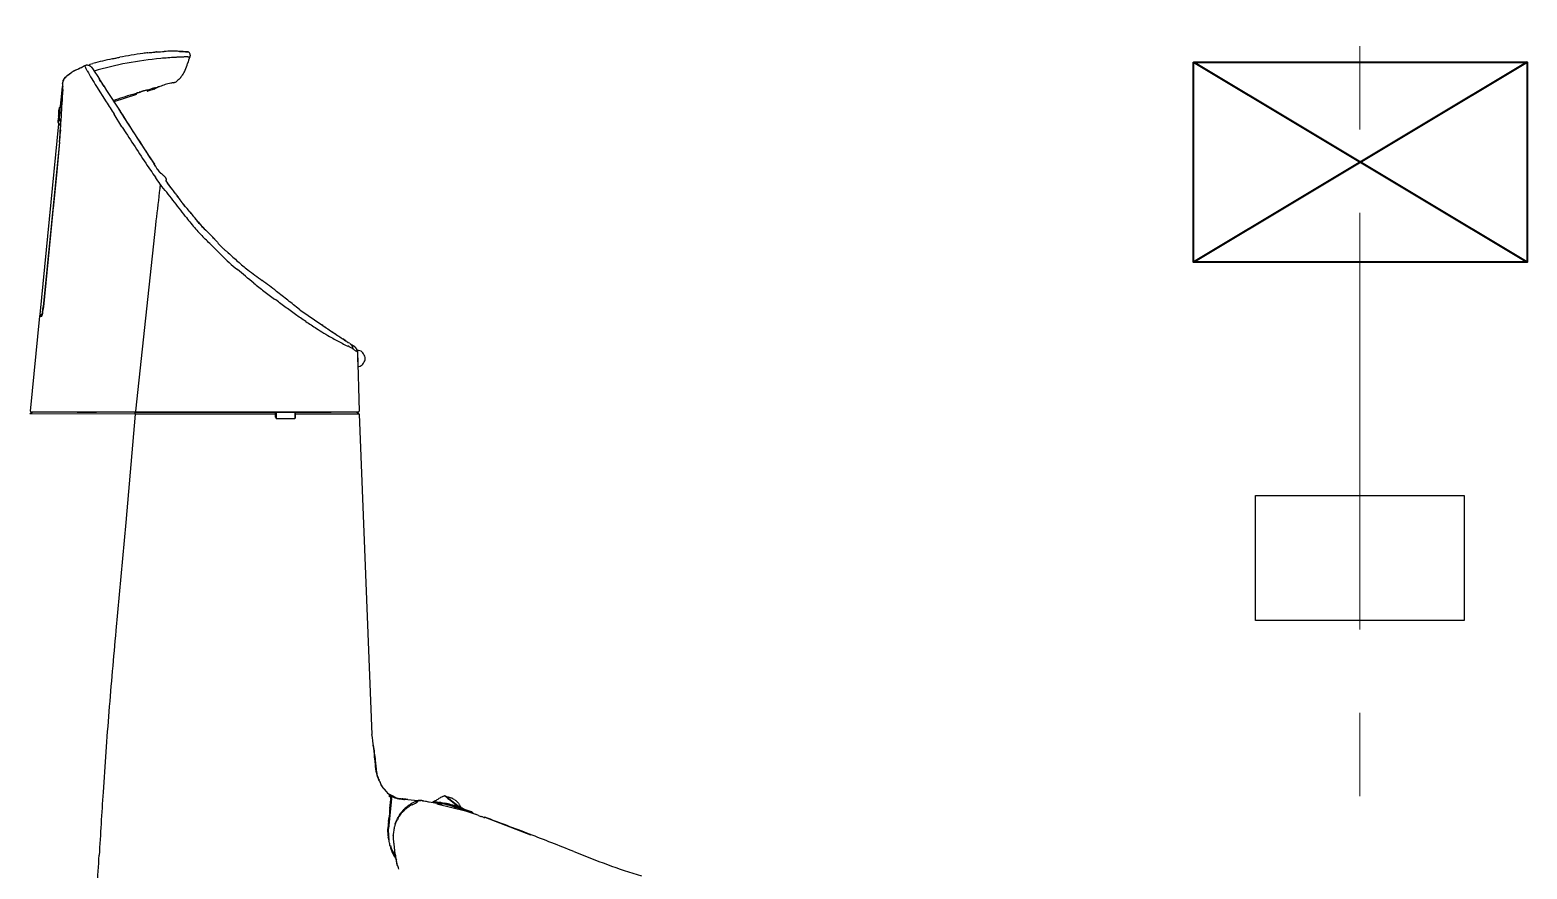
# Model space of a CAD drawing. Units: millimetres at full size. Extents: x -10070 to 9730, y -7239 to 6561.
# Drawn here: x 5216 to 6113, y -4921 to -4418 of the extents above; entities that cross this region are included whole.
import ezdxf

# ---------------------------------------------------------------- set-up
doc = ezdxf.new("R2010")
doc.units = ezdxf.units.MM
doc.header["$LTSCALE"] = 50
doc.linetypes.add('CHAIN1', pattern=[8, 5, -1, 1, -1])
doc.layers.add('B-1_通り芯・通り番号', color=1, linetype='CHAIN1', lineweight=18)
doc.layers.add('B-F_寸法・方位', color=7, linetype='Continuous', lineweight=25)

msp = doc.modelspace()

# ---------------------------------------------------------------- linework, layer by layer
at = {"layer": 'B-1_通り芯・通り番号'}
msp.add_line((6013.1, -3727.23), (6013.1, -5168.71), dxfattribs=at)
at = {"layer": 'B-F_寸法・方位'}
for p, q in [((5289.3, -4430.89), (5289.54, -4430.87)), ((5289.54, -4430.87), (5289.77, -4430.84)), ((5289.77, -4430.84), (5290, -4430.82)), ((5290, -4430.82), (5290.23, -4430.8)), ((5290.23, -4430.8), (5290.47, -4430.78)), ((5290.47, -4430.78), (5290.7, -4430.75)), ((5290.7, -4430.75), (5290.85, -4430.74)), ((5291.08, -4430.72), (5291.18, -4430.71)), ((5291.39, -4430.69), (5291.18, -4430.71)), ((5291.39, -4430.69), (5291.5, -4430.68)), ((5291.5, -4430.68), (5291.63, -4430.66)), ((5291.63, -4430.66), (5293.13, -4430.6)), ((5311.57, -4432.71), (5311.32, -4433.66)), ((5251.51, -4438.04), (5253.29, -4437.6)), ((5252.34, -4439.86), (5252.98, -4440.62)), ((5252.34, -4439.86), (5252.98, -4440.62)), ((5234.87, -4451.66), (5233.32, -4467.3)), ((5234.87, -4451.66), (5235.11, -4451.66)), ((5235.14, -4453.24), (5234.99, -4455.65)), ((5235.14, -4453.25), (5235, -4455.67)), ((5235.02, -4450.16), (5235.15, -4450.16)), ((5255.43, -4451.38), (5261.2, -4460.56)), ((5259.93, -4451.38), (5258.82, -4449.66)), ((5259.93, -4451.38), (5261.47, -4453.77)), ((5285.85, -4453.52), (5286.46, -4453.35)), ((5289.99, -4453.14), (5286.14, -4454.21)), ((5286.46, -4453.35), (5287.07, -4453.18)), ((5287.07, -4453.18), (5287.68, -4453.01)), ((5287.68, -4453.01), (5288.29, -4452.83)), ((5291.95, -4451.82), (5292.08, -4451.78)), ((5234.81, -4457), (5234.75, -4457.88)), ((5234.87, -4456.13), (5234.81, -4457)), ((5234.93, -4455.26), (5234.87, -4456.13)), ((5234.99, -4454.39), (5234.93, -4455.26)), ((5261.47, -4453.77), (5263, -4456.16)), ((5263, -4456.16), (5264.53, -4458.55)), ((5264.53, -4458.55), (5266.06, -4460.94)), ((5265.22, -4459.62), (5266.31, -4461.34)), ((5279.43, -4456.16), (5265.82, -4460.57)), ((5266.06, -4460.94), (5267.59, -4463.33)), ((5280.23, -4455.18), (5280.4, -4455.13)), ((5280.23, -4455.18), (5280.4, -4455.13)), ((5280.4, -4455.13), (5280.58, -4455.07)), ((5280.4, -4455.13), (5280.57, -4455.08)), ((5280.57, -4455.08), (5280.74, -4455.02)), ((5280.58, -4455.07), (5280.76, -4455.02)), ((5280.74, -4455.02), (5280.91, -4454.97)), ((5280.76, -4455.02), (5280.94, -4454.96)), ((5280.91, -4454.97), (5281.08, -4454.92)), ((5280.94, -4454.96), (5281.12, -4454.91)), ((5281.42, -4454.81), (5281.08, -4454.92)), ((5281.12, -4454.91), (5281.3, -4454.85)), ((5281.3, -4454.85), (5281.47, -4454.8)), ((5281.42, -4454.81), (5281.59, -4454.76)), ((5281.47, -4454.8), (5281.65, -4454.74)), ((5281.59, -4454.76), (5281.76, -4454.71)), ((5281.65, -4454.74), (5281.83, -4454.69)), ((5281.76, -4454.71), (5281.94, -4454.65)), ((5281.83, -4454.69), (5282.01, -4454.63)), ((5282.01, -4454.63), (5282.34, -4454.53)), ((5233.06, -4464.32), (5232.89, -4465.58)), ((5233.02, -4465.06), (5232.97, -4465.8)), ((5233.06, -4464.32), (5233.02, -4465.06)), ((5233.93, -4471.47), (5233.94, -4471.26)), ((5234.01, -4470.8), (5233.94, -4471.24)), ((5233.94, -4471.26), (5234, -4470.82)), ((5234.42, -4463.11), (5234.36, -4463.54)), ((5270.7, -4475.56), (5265.94, -4468.07)), ((5267.59, -4463.33), (5269.12, -4465.73)), ((5268.78, -4465.19), (5269.19, -4465.83)), ((5269.12, -4465.73), (5270.65, -4468.12)), ((5269.19, -4465.83), (5269.59, -4466.46)), ((5269.59, -4466.46), (5270, -4467.09)), ((5270, -4467.09), (5270.4, -4467.73)), ((5270.4, -4467.73), (5270.81, -4468.36)), ((5270.65, -4468.12), (5272.18, -4470.51)), ((5271.48, -4469.42), (5272.59, -4471.15)), ((5272.18, -4470.51), (5273.71, -4472.9)), ((5232.68, -4473.77), (5221.38, -4588.16)), ((5232.64, -4471.75), (5232.46, -4473.01)), ((5270.7, -4475.56), (5270.84, -4475.78)), ((5270.84, -4475.78), (5273.07, -4479.25)), ((5273.27, -4472.21), (5275.24, -4475.3)), ((5273.71, -4472.9), (5275.24, -4475.3)), ((5275.24, -4475.3), (5280.03, -4482.73)), ((5233.2, -4484.85), (5223.44, -4583.66)), ((5233.31, -4484.8), (5223.54, -4583.66)), ((5285.59, -4491.23), (5286.29, -4492.29)), ((5286.99, -4493.34), (5287.69, -4494.4)), ((5288.39, -4495.45), (5288.67, -4495.88)), ((5289.09, -4496.51), (5289.37, -4496.94)), ((5293.66, -4510.11), (5293.72, -4510.21)), ((5296.94, -4507.95), (5297, -4508.04)), ((5297, -4508.04), (5297.95, -4509.34)), ((5297, -4508.04), (5297.55, -4508.79)), ((5297.55, -4508.79), (5298.09, -4509.54)), ((5303.52, -4516.92), (5304.55, -4518.28)), ((5304.89, -4518.71), (5306.59, -4520.95)), ((5290.82, -4534.56), (5278.82, -4646.19)), ((5226.47, -4554), (5223.54, -4583.66)), ((5377, -4585.08), (5377.99, -4585.77)), ((5377.99, -4585.77), (5390.53, -4594.43)), ((5221.28, -4589.16), (5215.67, -4646.16)), ((5221.28, -4589.16), (5222.65, -4589.16)), ((5221.38, -4588.16), (5222.72, -4588.16)), ((5222.72, -4588.16), (5222.74, -4588.37)), ((5392.52, -4595.77), (5393.17, -4596.2)), ((5402.14, -4602.18), (5402.67, -4602.53)), ((5402.67, -4602.53), (5403.19, -4602.88)), ((5403.19, -4602.88), (5403.72, -4603.22)), ((5403.72, -4603.22), (5404.25, -4603.57)), ((5404.25, -4603.57), (5404.78, -4603.92)), ((5404.78, -4603.92), (5405.31, -4604.27)), ((5405.31, -4604.27), (5405.84, -4604.61)), ((5405.84, -4604.61), (5406.36, -4604.96)), ((5406.36, -4604.96), (5406.89, -4605.3)), ((5407.11, -4605.44), (5406.89, -4605.3)), ((5407.11, -4605.44), (5407.21, -4605.51)), ((5411.87, -4610.6), (5412.87, -4646.2)), ((5411.99, -4614.55), (5412.04, -4616.63)), ((5412.08, -4618.17), (5412.1, -4618.91)), ((5278.64, -4647.99), (5215.5, -4647.88)), ((5215.74, -4647.51), (5216.9, -4646.79)), ((5412.37, -4646.71), (5216.17, -4646.71)), ((5243.87, -4646.79), (5216.9, -4646.79)), ((5243.87, -4646.79), (5255.47, -4646.79)), ((5278.67, -4646.8), (5255.47, -4646.79)), ((5278.64, -4647.99), (5272.92, -4712.93)), ((5362.86, -4648), (5278.64, -4647.99)), ((5278.66, -4647.59), (5278.67, -4646.8)), ((5278.67, -4646.8), (5362.36, -4646.8)), ((5362.86, -4649.78), (5362.86, -4647.21)), ((5363.36, -4650.56), (5363.36, -4646.79)), ((5363.36, -4646.79), (5374.36, -4646.79)), ((5363.36, -4650.56), (5374.36, -4650.58)), ((5374.36, -4646.79), (5374.36, -4650.58)), ((5374.86, -4649.8), (5374.86, -4647.21)), ((5412.93, -4647.99), (5374.86, -4648)), ((5375.36, -4646.8), (5377.31, -4646.8)), ((5377.31, -4646.8), (5396.09, -4646.8)), ((5408.94, -4646.8), (5396.09, -4646.8)), ((5411.55, -4646.8), (5408.94, -4646.8)), ((5411.55, -4646.8), (5412.71, -4647.6)), ((5412.93, -4647.99), (5420.6, -4840.13)), ((5272.92, -4712.93), (5267.03, -4777.87)), ((5432.4, -4878.82), (5430.62, -4896.51)), ((5431.97, -4879.06), (5431.93, -4879.24)), ((5432, -4878.93), (5431.97, -4879.06)), ((5442.15, -4879.25), (5448.11, -4879.82)), ((5457.58, -4880.39), (5458.22, -4880.05)), ((5459.62, -4881.73), (5476.75, -4886)), ((5464.52, -4881.71), (5465.44, -4881.94)), ((5464.96, -4877.17), (5474.01, -4884.24)), ((5469.56, -4882.96), (5469.96, -4883.06)), ((5469.96, -4883.06), (5470.36, -4883.17)), ((5471.41, -4883.48), (5473.68, -4884.14)), ((5475.31, -4884.67), (5479.53, -4886.19)), ((5478.99, -4885.99), (5479.53, -4886.19)), ((5488.31, -4889.78), (5515.77, -4900.27)), ((5433.44, -4900.7), (5433.44, -4901.16)), ((5435.8, -4918.3), (5434.45, -4911.46))]:
    msp.add_line(p, q, dxfattribs=at)
at = {"layer": 'B-F_寸法・方位', "color": 3, "lineweight": 40}
for p, q in [((6113.38, -4436.9), (5913.38, -4556.89)), ((6113.38, -4556.89), (5913.38, -4436.9))]:
    msp.add_line(p, q, dxfattribs=at)
at = {"layer": 'B-F_寸法・方位'}
for points in [[(5290.85, -4430.74), (5290.97, -4430.73), (5291.08, -4430.72)], [(5252.98, -4440.62), (5253.13, -4440.84), (5253.27, -4441.07), (5253.42, -4441.29), (5253.57, -4441.52), (5253.71, -4441.74), (5253.86, -4441.97), (5254, -4442.19), (5254.15, -4442.42), (5254.3, -4442.64), (5254.44, -4442.87)], [(5252.98, -4440.62), (5254.38, -4442.77), (5255.77, -4444.92), (5257.16, -4447.07), (5257.71, -4447.93), (5258.27, -4448.79), (5258.82, -4449.66)], [(5232.89, -4465.58), (5232.85, -4466.32), (5232.8, -4467.06), (5232.75, -4467.8), (5232.71, -4468.55)], [(5232.97, -4465.8), (5232.93, -4466.55), (5232.88, -4467.29)], [(5233.56, -4464.01), (5233.51, -4464.75), (5233.47, -4465.5), (5233.42, -4466.24), (5233.38, -4466.98)], [(5234, -4470.82), (5233.97, -4471.55), (5233.93, -4472.27), (5233.9, -4473), (5233.87, -4473.73)], [(5233.79, -4472.86), (5233.77, -4473.02), (5233.74, -4473.19), (5233.72, -4473.35), (5233.69, -4473.52), (5233.67, -4473.68), (5233.65, -4473.84), (5233.62, -4474.01), (5233.6, -4474.17), (5233.57, -4474.33), (5233.55, -4474.5)], [(5233.85, -4477.41), (5233.82, -4477.86), (5233.8, -4478.32)], [(5233.32, -4484.8), (5231.36, -4504.58), (5229.4, -4524.35)], [(5280.03, -4482.73), (5281.68, -4485.28), (5283.34, -4487.83)], [(5293.66, -4510.11), (5293.37, -4512.56), (5293.09, -4515), (5292.8, -4517.45), (5292.51, -4519.89), (5292.23, -4522.33), (5291.95, -4524.78), (5291.66, -4527.22), (5291.38, -4529.67), (5291.1, -4532.11), (5290.82, -4534.56)], [(5394.22, -4596.91), (5395.01, -4597.44), (5395.8, -4597.97), (5396.59, -4598.5)], [(5407.42, -4605.65), (5407.68, -4605.82), (5407.95, -4605.99), (5408.21, -4606.16), (5408.47, -4606.33), (5408.74, -4606.51), (5408.99, -4606.67), (5409.26, -4606.84), (5409.54, -4607.03), (5409.64, -4607.09)], [(5409.23, -4608.89), (5409.5, -4609.06), (5409.76, -4609.24), (5410.02, -4609.41), (5410.29, -4609.58), (5410.55, -4609.75), (5410.81, -4609.92), (5411.07, -4610.09), (5411.35, -4610.27), (5411.6, -4610.43), (5411.86, -4610.6)], [(5411.86, -4609.58), (5411.87, -4610.08), (5411.99, -4614.55)], [(5451.58, -4879.95), (5452.7, -4880.15), (5453.81, -4880.35), (5454.92, -4880.54), (5456.04, -4880.74), (5458.26, -4881.14), (5462.71, -4881.92)], [(5473.68, -4884.14), (5473.84, -4884.19), (5474.01, -4884.24)]]:
    msp.add_lwpolyline(points, dxfattribs=at)
at = {"layer": 'B-F_寸法・方位', "color": 3, "lineweight": 40}
msp.add_lwpolyline([(5913.38, -4436.9), (6113.38, -4436.9), (6113.38, -4556.89), (5913.38, -4556.89)], close=True, dxfattribs=at)
at = {"layer": 'B-F_寸法・方位'}
msp.add_lwpolyline([(5950.6, -4696.71), (6075.6, -4696.71), (6075.6, -4771.71), (5950.6, -4771.71)], close=True, dxfattribs=at)
for centre, radius, start, end in [((5304.93, -4623.01), 192.38, 102.02283, 103.79366), ((5179.9, -4035.96), 407.82, 282.02283, 282.34415), ((4831.35, -2443.23), 2038.25, 282.34415, 282.40844), ((5420.09, -5275.93), 855.45, 99.67739, 100.15111), ((5313.04, -4644.85), 211.09, 95.19952, 100.72217), ((5309.09, -4625), 195.12, 97.60076, 99.67739), ((5300.74, -4562.41), 131.98, 96.28483, 97.60076), ((5044.41, -2234.93), 2209.57, 276.28483, 276.36343), ((5286.67, -4300.92), 129.84, 272.19137, 274.13027), ((5313.33, -4648.08), 214.34, 94.03399, 95.19951), ((5301.11, -4500.9), 70.66, 90.56846, 94.13027), ((5317.96, -4713.63), 280.06, 93.14196, 94.03399), ((5301.07, -4497.26), 67.02, 86.41875, 90.56846), ((5318.1, -4716.26), 282.68, 92.70009, 93.14196), ((5297.81, -4589.07), 158.85, 86.87962, 88.19626), ((5317.74, -4708.58), 275, 92.24588, 92.70009), ((5357.31, -3598.73), 833.27, 266.41875, 266.75266), ((5202.35, -6340.16), 1912.54, 86.77026, 86.87962), ((5317.15, -4693.5), 259.91, 92.00559, 92.24588), ((5316.56, -4676.7), 243.1, 91.74868, 92.00559), ((5309.6, -4448.89), 15.18, 87.62189, 91.74868), ((5652.45, -4542.69), 358.13, 162.27543, 162.95112), ((5312.8, -4420.79), 10.23, 254.73735, 255.54226), ((5310.46, -4428.21), 5.52, 267.62189, 278.93533), ((5310.79, -4428.59), 2.18, 255.54226, 259.32103), ((5310.12, -4432.11), 1.41, 41.79729, 79.32103), ((5309.77, -4432.43), 1.88, 13.15134, 41.79729), ((5314.73, -4433.12), 3.18, 169.95102, 172.54342), ((5301.31, -4430.75), 10.44, 349.95102, 350.7402), ((5310.45, -4432.27), 1.18, 2.69806, 13.15134), ((5310.6, -4432.26), 1.03, 350.7402, 2.69806), ((5297.92, -4524.81), 99.98, 126.24932, 127.19512), ((5111, -4265.1), 220.03, 305.15214, 305.95531), ((5134.86, -4302.42), 175.79, 306.24932, 306.78725), ((5247.97, -4453.69), 13.09, 113.06059, 126.78726), ((5249.54, -4456.1), 15.92, 114.89013, 125.95531), ((5224.73, -4399.09), 46.24, 293.06059, 296.96468), ((5196.86, -4342.57), 109.24, 294.89013, 296.50319), ((5205.76, -4360.43), 89.28, 296.50319, 298.47668), ((5214.32, -4378.63), 69.2, 296.96468, 298.20066), ((5085.08, -4137.6), 342.69, 298.20066, 298.45024), ((5257.45, -4435.86), 9.61, 198.48385, 208.95024), ((5247.16, -4431.76), 7.24, 279.3612, 282.67365), ((5251.44, -4450.82), 12.29, 100.72155, 102.67365), ((5146.2, -4497.4), 117.52, 28.09189, 28.95024), ((5249.63, -4441.25), 2.55, 81.9714, 100.72155), ((5451.23, -4328.48), 231.18, 209.42752, 212.11565), ((5249.49, -4442.25), 3.57, 68.49868, 81.9714), ((5246.66, -4449.44), 11.29, 64.24653, 68.49868), ((5251.67, -4438.57), 0.501, 157.27099, 208.11359), ((5251.82, -4438.63), 0.664, 117.81265, 157.27099), ((5252.95, -4437.55), 2.13, 216.01098, 229.28263), ((5260.1, -4429.24), 13.1, 229.28263, 231.44799), ((5250.36, -4441.77), 2.77, 47.07238, 64.24653), ((5250.68, -4441.46), 2.3, 48.13147, 52.24109), ((5255.75, -4435.81), 5.29, 228.13147, 229.91582), ((5633.92, -5963.08), 1572.26, 103.79366, 104.01035), ((5313.91, -4649.44), 215.76, 100.72217, 106.12551), ((5324.6, -4456.14), 21.18, 143.77513, 149.91977), ((5299.73, -4437.93), 9.64, 323.77513, 337.23189), ((5269.64, -4425.3), 42.28, 337.23189, 342.95112), ((5235.51, -4451.87), 0.671, 102.11864, 162.19486), ((4999.34, -4438.44), 236.19, 356.12805, 356.45926), ((5235.26, -4450.3), 0.228, 185.96327, 216.83444), ((5235.42, -4450.29), 0.388, 185.93559, 204.80292), ((5211.08, -4443.87), 24.69, 346.165, 349.72436), ((5232.44, -4448.79), 2.8, 339.32718, 358.55599), ((5243.91, -4447.73), 9.09, 193.04944, 193.79729), ((5235.29, -4450.35), 0.246, 204.80292, 234.12615), ((5234.38, -4450.96), 0.87, 28.54334, 36.83444), ((5240.73, -4448.51), 5.81, 193.79729, 194.96742), ((5219.63, -4452.07), 15.48, 356.45926, 1.50786), ((4713.56, -4418.47), 522.74, 356.18645, 356.33036), ((4728.19, -4418.67), 508.14, 356.0982, 356.24487), ((5235.33, -4451.54), 0.33, 89.391, 119.71476), ((5200.04, -4449.67), 35.26, 356.33036, 358.46386), ((5206.52, -4450.07), 28.77, 356.24487, 358.8345), ((5247.88, -4449.18), 12.64, 174.26484, 178.55599), ((5235.76, -4447.96), 0.463, 122.85367, 174.26484), ((5235.44, -4441.09), 10.12, 269.39099, 270.4038), ((5238.36, -4448.82), 3.03, 141.31031, 169.72436), ((5234.89, -4446.62), 1.14, 302.85367, 325.02072), ((5206.44, -4426.71), 35.86, 325.02072, 327.18421), ((5215.18, -4430.26), 26.66, 321.31031, 324.07753), ((5239.8, -4448.23), 3.84, 127.19512, 147.18421), ((5239.9, -4448.17), 3.86, 125.15214, 144.07753), ((5254.81, -4448.22), 2.61, 22.328, 27.82862), ((5256.33, -4447.59), 0.96, 7.46533, 22.328), ((5258.93, -4447.25), 1.66, 187.46533, 229.89291), ((5254.26, -4452.79), 5.58, 36.72784, 49.89291), ((5252.09, -4454.42), 8.3, 28.90662, 36.72784), ((5274.24, -4442.19), 17, 208.90662, 212.72787), ((5375.06, -4761.16), 320.3, 105.37822, 105.71807), ((5315.23, -4498.99), 52.33, 116.79578, 118.8353), ((4977.7, -3316.43), 1178.08, 285.37822, 285.47062), ((5305.66, -4480.06), 31.12, 113.36723, 116.79578), ((5302.15, -4490.65), 40.15, 103.6172, 104.5249), ((5309.18, -4519.65), 69.99, 103.0965, 103.6172), ((5306.42, -4482.17), 33.37, 107.12566, 113.12151), ((5305.89, -4480.43), 31.54, 100.78392, 107.12566), ((5369.98, -4816.94), 374.1, 100.66932, 100.78392), ((5306.9, -4482.11), 33.38, 99.38523, 100.66932), ((5299.15, -4435.21), 14.15, 279.38523, 282.42105), ((5303.12, -4453.26), 4.33, 92.51488, 102.42105), ((5372.08, -4526.24), 103.72, 130.47827, 131.8091), ((5300.18, -4442), 7.03, 310.47827, 329.91977), ((3907.8, -4378.91), 1329.29, 356.36811, 356.48115), ((8833.32, -4679.18), 3605.26, 176.44529, 176.57017), ((8833.47, -4678.76), 3605.38, 176.45236, 176.57733), ((5595.45, -4482.68), 361.55, 176.06553, 176.48115), ((7259.64, -3203.35), 2361, 212.1739, 212.38926), ((5431.79, -4949.26), 516.82, 108.10472, 108.77747), ((5370.07, -4760.48), 318.21, 107.01207, 108.10472), ((5137.94, -4001.8), 475.19, 287.01207, 287.32567), ((5279.72, -4455.7), 0.313, 110.41895, 159.73033), ((4572.11, -2187.99), 2375.21, 287.32567, 287.38841), ((5275.75, -4445.02), 11.08, 290.41895, 291.90569), ((5281.64, -4459.67), 4.71, 109.68817, 111.90569), ((5282.36, -4461.7), 6.86, 108.1656, 109.68817), ((5301.18, -4513.99), 62.38, 106.34885, 107.97189), ((5299.61, -4508.76), 56.92, 106.30895, 108.08777), ((5402.76, -4848.83), 412.28, 106.76667, 106.98291), ((5194.22, -4149.36), 317.61, 286.34885, 286.66766), ((5207.21, -4192.96), 272.12, 286.30895, 286.68106), ((5666.37, -5723.78), 1326.07, 106.69944, 106.76667), ((5286.62, -4458.29), 4.83, 102.37502, 105.57937), ((5285.9, -4455.56), 2.02, 99.33997, 105.4779), ((5286.06, -4455.74), 2.22, 95.41618, 102.37502), ((5284.4, -4446.4), 7.27, 279.33997, 281.04188), ((5286.1, -4453.83), 0.378, 208.14442, 241.80367), ((5286.12, -4453.78), 0.432, 241.80367, 271.4432), ((6076.34, -4519.16), 845.13, 176.61998, 176.87406), ((4010.15, -4405.23), 1224.19, 356.82608, 356.93061), ((5555.32, -4488.08), 323.2, 176.53467, 176.93061), ((4067.12, -4409.13), 1167.21, 356.92455, 357.03421), ((4140.98, -4404.86), 1093.6, 356.61999, 356.81634), ((5549.8, -4485.94), 317.46, 176.63101, 177.03421), ((5214.69, -4462.62), 18.44, 350.83188, 352.83693), ((5328.68, -4476.95), 96.45, 172.4535, 172.83693), ((5234.25, -4464.72), 1.26, 132.32555, 159.49306), ((4064.33, -4408.6), 1170.5, 356.92227, 357.03162), ((5551.19, -4485.7), 318.37, 176.62957, 177.03162), ((5234.09, -4464.54), 1.02, 99.04486, 132.32555), ((5234.01, -4464.16), 0.479, 133.79862, 161.25579), ((5234.05, -4464.2), 0.536, 109.17168, 133.79862), ((4278.71, -4430.74), 956.26, 357.38534, 357.56642), ((4277.43, -4430.82), 957.55, 357.3919, 357.57287), ((5685.61, -4490.53), 451.91, 176.57017, 177.56642), ((5686.27, -4490.53), 452.55, 176.57733, 177.57287), ((5233.32, -4462.75), 1.12, 325.67184, 331.72281), ((5233.73, -4462.97), 0.653, 331.72281, 342.08527), ((5233.32, -4463.24), 1, 351.52785, 359.7748), ((5234.59, -4463.24), 0.259, 148.55335, 179.7748), ((5235.85, -4463.46), 1.48, 166.84925, 177.25752), ((11785.39, -275.48), 7747.26, 212.75013, 212.88909), ((8734.63, -2244.8), 4116.1, 212.66906, 212.93016), ((5232.95, -4473.05), 0.492, 175.52755, 192.08938), ((5231.59, -4473.34), 0.897, 2.9713, 12.08938), ((5233.07, -4473.26), 0.584, 182.9713, 196.69946), ((5233.04, -4473.27), 0.554, 196.69946, 211.16705), ((5231.84, -4474), 0.85, 21.51995, 31.16705), ((5232.99, -4473.54), 0.38, 201.51995, 222.89003), ((5233.76, -4472.82), 1.44, 222.89003, 234.16449), ((5233.47, -4473.23), 0.94, 234.16449, 251.4064), ((5233.49, -4471.39), 0.359, 188.80148, 224.91786), ((5232.85, -4474.92), 0.865, 49.39543, 68.12718), ((5233.7, -4471.19), 0.645, 224.91786, 245.48243), ((5233.13, -4474.59), 0.429, 12.61403, 49.39543), ((5233.31, -4470.9), 0.884, 277.48841, 297.55743), ((5232.97, -4474.61), 0.514, 343.48274, 357.81646), ((4999.76, -4465.23), 234.28, 356.02535, 356.85585), ((5233.45, -4474.69), 0.106, 295.50785, 13.91701), ((5233.95, -4474.57), 0.407, 169.82504, 193.91701), ((5126.24, -4473.43), 107.66, 355.47228, 356.43692), ((4973.71, -4463.32), 260.51, 356.08765, 356.90626), ((4242.89, -4438.72), 991.59, 357.72494, 357.85083), ((5012.42, -4466.35), 221.7, 356.43692, 356.90537), ((5233.51, -4471.28), 0.454, 297.55743, 335.5215), ((5503.3, -4486.02), 269.71, 177.38802, 177.85083), ((5218.51, -4470.7), 15.43, 351.95795, 354.56029), ((458.19, -4256.27), 4780.77, 357.34912, 357.38534), ((451.75, -4256.55), 4787.19, 357.3557, 357.3919), ((5214.31, -4470.3), 19.65, 354.56029, 356.60335), ((6748.48, -3533.05), 1752.75, 212.67255, 213.11056), ((5095.98, -4471.92), 137.83, 354.61371, 356.02535), ((5090.12, -4471.28), 143.83, 354.60496, 356.08765), ((6763.38, -3523.01), 1766.7, 212.88909, 213.49845), ((6867.09, -3454.37), 1891.07, 212.93016, 213.49845), ((5453.46, -4377.25), 202.9, 213.02294, 214.47909), ((5793.1, -4156.1), 612.16, 213.11056, 214.36463), ((5049.84, -4654.44), 286.74, 33.44868, 34.47909), ((5264.58, -4512.58), 29.37, 26.8338, 33.44868), ((5243.87, -4527.95), 55.06, 29.81577, 33.49162), ((5695.33, -4222.96), 493.71, 214.36463, 214.96269), ((4571.69, -5008.65), 877.37, 34.62615, 34.96269), ((5303.05, -4493.12), 13.74, 206.8338, 220.91966), ((5301.46, -4494.95), 11.31, 209.81577, 227.56752), ((5302.79, -4493.34), 13.4, 220.91966, 230.8602), ((5315.41, -4479.69), 31.98, 227.56752, 230.99272), ((5273.08, -4529.85), 33.67, 46.89646, 50.8602), ((5287.42, -4514.24), 12.48, 42.23018, 50.99272), ((5291.62, -4510.04), 6.54, 31.13103, 46.89646), ((5291.93, -4510.15), 6.39, 36.04988, 42.23018), ((5296.39, -4507.16), 0.961, 304.59303, 31.13103), ((5295.8, -4507.33), 1.6, 11.79575, 36.04988), ((5296.58, -4507.17), 0.802, 332.98576, 11.79575), ((4727.32, -4970.22), 729.67, 38.13237, 39.08265), ((5296.3, -4507.03), 1.12, 304.59304, 332.98576), ((5878.53, -4087.92), 717.4, 215.97417, 216.55206), ((4838.68, -4843.12), 567.75, 35.60993, 35.98367), ((5406.25, -4436.63), 130.36, 215.60993, 217.23747), ((5634.84, -4268.59), 414.05, 216.55206, 217.55331), ((4735.48, -4963.82), 719.3, 37.16839, 38.13237), ((5091.09, -4706.72), 284.52, 39.36608, 40.76256), ((5016.39, -4768.59), 381.5, 39.31062, 40.47541), ((5429.33, -4437.76), 151.42, 217.16839, 220.45606), ((4719.15, -5011.87), 765.62, 38.8471, 39.36608), ((5806.15, -4121.93), 639.24, 219.31062, 220.00579), ((5365.82, -4491.05), 64.71, 218.8471, 225.88582), ((5368.62, -4489.14), 68.03, 220.00579, 225.58987), ((5387.88, -4473.11), 96.94, 220.45606, 225.58916), ((4711.93, -5163.1), 868.97, 45.10505, 45.58916), ((4756.18, -5119.84), 811.1, 45.32358, 45.88582), ((5181.45, -4680.2), 199.44, 43.68369, 45.58987), ((5271.84, -4593.87), 74.44, 41.12005, 43.68369), ((4384.46, -5491.77), 1332.93, 44.78944, 45.10505), ((5381.63, -4498.03), 71.29, 221.12005, 223.79704), ((5358.39, -4520.31), 39.1, 223.79704, 226.22447), ((5348.4, -4530.74), 24.65, 226.22447, 230.07357), ((5356.25, -4521.36), 36.89, 230.07357, 231.61877), ((5327.27, -4557.95), 9.79, 45.80009, 51.61877), ((5347.36, -4537.29), 19.02, 225.80009, 227.79928), ((5750.49, -4092.74), 619.14, 227.77042, 228.4949), ((5374.99, -4506.81), 60.17, 227.79928, 228.43142), ((5413.8, -4469.98), 117.45, 224.78944, 231.01205), ((5425.03, -4460.54), 128.02, 228.4949, 231.9977), ((4964.66, -5024.86), 596.43, 49.78555, 51.01206), ((5556.22, -4292.63), 341.1, 231.9977, 233.80059), ((5448.44, -4452.67), 152.86, 229.78555, 232.71186), ((5100.12, -4915.83), 431.17, 52.3743, 53.80059), ((5536.39, -4337.18), 298.03, 232.71186, 234.21304), ((4986.08, -5100.57), 643.03, 53.51708, 54.21304), ((4942.15, -5120.77), 689.93, 51.65342, 52.3743), ((5221.6, -4587.44), 1.33, 327.32924, 350.87646), ((5183.6, -4582.11), 39.81, 350.69938, 351.67398), ((5188.34, -4582.1), 35.02, 350.87646, 351.78259), ((5242.4, -4589.91), 19.61, 170.17873, 171.78259), ((5246.45, -4591.31), 23.71, 170.05247, 171.67398), ((5192.08, -4582.1), 31.45, 350.18738, 353.67763), ((5211.28, -4584.52), 11.97, 350.17873, 352.80493), ((5208.99, -4584.74), 14.32, 350.05247, 352.73805), ((5083.67, -4568.41), 140.6, 352.80493, 353.28943), ((5061.58, -4565.95), 162.92, 352.73805, 353.24927), ((5009.86, -4559.73), 214.92, 353.28943, 353.60638), ((6036.74, -4675.69), 818.39, 173.54348, 173.67763), ((4970.14, -4555.13), 255, 353.24927, 353.5759), ((4430.63, -5851.68), 1577.22, 53.23334, 53.51708), ((3233.67, -7280.47), 3443.69, 51.50899, 51.65342), ((5221.92, -4589.37), 0.671, 102.12616, 162.23795), ((5222.97, -4589.7), 1.77, 152.94501, 162.23949), ((5221.75, -4589.19), 0.468, 112.66123, 155.1497), ((5221.64, -4589.03), 0.285, 99.19261, 152.94501), ((5221.76, -4588.32), 0.334, 207.03634, 248.2224), ((5221.85, -4589.42), 0.723, 84.40114, 112.66123), ((5222.3, -4586.97), 1.79, 248.22241, 256.26076), ((5222.25, -4585.31), 3.41, 264.40113, 271.90662), ((5222.83, -4602.77), 14.06, 90.08587, 91.90662), ((5221.3, -4588.28), 1.61, 326.95529, 350.69937), ((5152.96, -4927.06), 404.95, 55.73241, 56.80195), ((5562.33, -4326.22), 322.09, 235.73241, 237.07706), ((5462.73, -4480.04), 138.85, 237.07706, 239.27004), ((5377.17, -4615.71), 25.12, 54.22861, 57.87591), ((6006.58, -3685.02), 1098.43, 235.88539, 236.24957), ((5405.75, -4576.03), 23.77, 234.22861, 238.08349), ((5540, -4350.05), 290.07, 239.27004, 240.31983), ((5938.88, -3786.34), 976.57, 236.24957, 236.65919), ((5463.73, -4483.88), 136.03, 240.31983, 241.85366), ((5665.79, -4198.06), 482.52, 236.08816, 236.48353), ((5999.04, -3694.89), 1086.04, 236.48353, 236.65919), ((5486.36, -4441.58), 184, 241.85366, 242.98762), ((5407.32, -4595.14), 8.75, 233.64482, 241.57006), ((5457.82, -4497.56), 121.17, 242.98762, 244.71148), ((5390.49, -4626.24), 26.61, 58.96193, 61.57006), ((5403.16, -4605.18), 2.04, 40.50128, 58.96193), ((5405.95, -4602.79), 1.64, 220.50128, 243.45553), ((5403.57, -4607.57), 3.7, 53.10907, 63.45553), ((5407.89, -4601.8), 3.5, 233.10907, 244.03759), ((5479.9, -4529.96), 104.8, 226.24117, 226.74986), ((5394.89, -4630.77), 26.16, 56.73908, 64.71148), ((5406.18, -4608.32), 2.79, 27.83292, 46.74986), ((5417.04, -4602.59), 9.49, 207.83292, 210.83639), ((5210.22, -4911.67), 364.05, 56.71974, 56.92852), ((5407.76, -4608.13), 1.33, 9.59298, 30.83639), ((5384.31, -4612.1), 25.11, 8.4568, 9.59298), ((5416.91, -4607.25), 7.85, 188.4568, 192.08915), ((5400.41, -4621.69), 17.27, 56.54291, 57.01559), ((5416.54, -4597.29), 11.98, 236.54291, 237.2242), ((5407.45, -4611.19), 4.63, 40.40984, 56.71974), ((5478.21, -4535.88), 98.77, 226.35878, 226.89987), ((5408.82, -4610.03), 2.79, 27.91106, 46.89987), ((5408.63, -4610.19), 3.08, 28.25606, 40.40984), ((5419.56, -4604.34), 9.37, 207.91106, 210.95898), ((5406.3, -4611.44), 5.73, 21.70051, 28.25606), ((5410.39, -4609.84), 1.33, 9.67447, 30.95898), ((5409.55, -4610.15), 2.22, 4.90935, 21.70051), ((5387.31, -4613.78), 24.74, 8.51851, 9.67447), ((5416.92, -4609.51), 5.17, 184.90935, 192.16597), ((5419.54, -4608.95), 7.85, 188.51851, 192.1611), ((5409.87, -4620.26), 10.87, 71.21014, 79.47231), ((5412.17, -4613.5), 3.73, 47.41042, 71.21014), ((5410.82, -4614.97), 5.72, 32.6116, 47.41042), ((5410.38, -4615.25), 6.24, 19.02067, 32.6116), ((5412.2, -4614.63), 4.32, 340.8437, 19.02067), ((5409.11, -4607.09), 12.81, 283.5803, 289.88686), ((5412.19, -4615.61), 3.76, 289.88686, 311.16454), ((5410.95, -4614.19), 5.64, 311.16454, 340.8437), ((5216.27, -4648.1), 0.794, 131.911, 164.30145), ((5216.05, -4646.32), 0.335, 207.05488, 248.22159), ((5216.59, -4644.98), 1.79, 248.22159, 256.26699), ((5362.21, -4647.36), 0.671, 45.13094, 76.98781), ((5362.72, -4644.92), 1.91, 259.27532, 263.61534), ((5362.47, -4647.11), 0.297, 56.23621, 83.61534), ((5362.37, -4647.26), 0.472, 30.88693, 56.23621), ((5362.22, -4647.36), 0.658, 12.70672, 45.13094), ((5362.11, -4647.42), 0.781, 15.43071, 30.88693), ((5364.21, -4647.55), 1.39, 159.91069, 165.81204), ((5363.99, -4649.77), 1.13, 180.44561, 211.87048), ((5363.38, -4647.25), 0.504, 143.69447, 159.91069), ((5363.25, -4647.15), 0.342, 107.55193, 143.69447), ((5363.41, -4650.11), 0.463, 214.3758, 238.93915), ((5363.39, -4647.61), 0.827, 92.18164, 107.55193), ((5363.39, -4650.14), 0.425, 238.93915, 265.61818), ((5374.3, -4647.75), 0.963, 77.9518, 86.58975), ((5374.3, -4650.13), 0.454, 277.40344, 337.54742), ((5374.41, -4647.25), 0.452, 59.68014, 77.9518), ((5374.45, -4647.18), 0.368, 26.84028, 59.68014), ((5372.74, -4649.48), 2.15, 337.54742, 351.51155), ((5373.72, -4647.55), 1.19, 16.42711, 26.84028), ((5375.36, -4647.35), 0.515, 126.93675, 164.59004), ((5375.5, -4647.54), 0.756, 100.79756, 126.93675), ((5412.22, -4646.06), 0.665, 283.1839, 348.54639), ((5412.15, -4648.16), 0.793, 12.05401, 45.22901), ((9683.31, -5183.59), 4434.87, 174.751, 175.37913), ((8161.55, -5060.59), 2908.15, 175.37913, 176.33701), ((5219.67, -4872.74), 203.56, 7.067, 9.21877), ((6017.82, -4772.17), 601.01, 187.11851, 187.98939), ((5080.87, -4892.84), 343.69, 6.51663, 7.72312), ((5328.29, -4859.27), 94.11, 2.41456, 7.067), ((5484.74, -4852.67), 62.48, 182.41456, 187.44731), ((6108.7, -4775.43), 690.83, 186.51663, 187.11688), ((5151.02, -4893.83), 274.28, 6.08125, 7.98939), ((5441.33, -4858.35), 18.69, 187.44731, 204.15897), ((5156.14, -4894.36), 269.13, 6.659, 7.11688), ((5437.02, -4861.57), 13.66, 186.659, 195.66137), ((5425.9, -4864.54), 2.15, 186.08125, 207.17938), ((5432.89, -4862.72), 9.37, 195.66137, 210.8999), ((5409.26, -4873.08), 16.55, 24.40491, 27.17938), ((5390.24, -4881.26), 37.3, 20.71682, 24.15897), ((5366.12, -4892.66), 63.92, 22.26545, 24.40491), ((12826.41, -5359.23), 7582.56, 176.33701, 176.62359), ((5409.18, -4876.92), 18.26, 23.04285, 30.8999), ((5470.35, -4850.97), 48.35, 200.71682, 203.3726), ((5472.59, -4849.07), 51.12, 202.26545, 204.9403), ((5431.92, -4867.57), 6.49, 203.3726, 222.84738), ((5371.96, -4892.75), 58.71, 21.77743, 23.04285), ((5433.36, -4867.31), 7.86, 204.9403, 230.36456), ((5430.32, -4869.43), 4.14, 201.77743, 219.58347), ((5445.53, -4856.86), 23.88, 219.58347, 225.45095), ((5397.47, -4899.53), 40.5, 39.69905, 42.84738), ((5421.19, -4882.01), 11.22, 32.40943, 50.36456), ((5309.42, -4972.62), 154.94, 38.93801, 39.69905), ((5414.39, -4888.49), 20.52, 38.62566, 45.45095), ((5433.4, -4872.45), 4.46, 218.93801, 244.92), ((5431.59, -4874.75), 1.5, 218.62566, 234.22854), ((5430.89, -4875.85), 0.266, 212.40943, 263.1378), ((5431.83, -4874.41), 1.91, 234.22854, 246.50586), ((5429.98, -4875.02), 2.18, 291.46358, 299.942), ((5427.23, -4882.33), 6.36, 48.17337, 56.10065), ((5430.75, -4876.97), 0.861, 66.48355, 83.1378), ((5409.72, -4925.28), 53.55, 66.05836, 66.50586), ((5431.27, -4877.24), 0.389, 74.78338, 119.942), ((5421.21, -4898.89), 24.76, 61.10607, 66.48355), ((5173.54, -4857.39), 259.2, 353.96881, 354.56787), ((5419.65, -4890.12), 17.69, 45.81483, 48.49126), ((5265.95, -4870.21), 166.23, 354.59669, 356.88575), ((5414.47, -4914.58), 41.84, 65.48571, 66.05836), ((5430.58, -4878.59), 1.35, 11.98086, 48.17337), ((5448.37, -4840.47), 39.77, 244.92, 247.44501), ((5439.69, -4860.99), 17.92, 242.97592, 244.23557), ((5469.53, -4885.54), 38.12, 170.49663, 174.56787), ((5416.16, -4910.88), 37.78, 64.85062, 65.48571), ((5409.16, -4924.24), 52.3, 63.80399, 64.23557), ((5429.98, -4878.72), 1.96, 1.06566, 11.98086), ((5434.91, -4878.63), 2.97, 181.06566, 188.27815), ((5431.08, -4878.35), 1.28, 10.15824, 45.81483), ((5432.27, -4878.99), 0.185, 89.41671, 128.25591), ((5418.71, -4905.45), 31.78, 64.09565, 64.85062), ((5440.18, -4858.98), 19.96, 246.59271, 251.84872), ((5432.27, -4879.36), 0.557, 76.0611, 89.41671), ((5430.3, -4878.49), 2.07, 0.48096, 10.15824), ((5435.41, -4878.45), 3.03, 180.48096, 187.10937), ((5419.71, -4903.4), 29.5, 63.27873, 64.09565), ((5421.28, -4900.28), 26, 62.35199, 63.27873), ((5424.46, -4898.05), 22.58, 62.9997, 67.44501), ((5443.79, -4857.98), 21.96, 241.10607, 247.16992), ((5416.9, -4908.64), 35.44, 61.66821, 62.35199), ((5474.78, -4801.28), 86.52, 241.66821, 241.94831), ((5447.81, -4835.71), 44.46, 251.84872, 254.21043), ((5449.1, -4849.47), 31.92, 241.94831, 242.70543), ((5440.81, -4865.54), 13.84, 242.70543, 244.45154), ((5437.94, -4871.59), 7.11, 242.9997, 258.8938), ((5439.45, -4868.38), 10.69, 244.45154, 246.68817), ((5438.1, -4871.53), 7.27, 246.68817, 249.97881), ((5437.7, -4872.43), 6.28, 247.16992, 263.01929), ((5437.68, -4872.68), 6.04, 249.97881, 257.83593), ((5400.92, -5099.05), 223.29, 80.45121, 81.03379), ((5437.93, -4871.53), 7.21, 257.83593, 261.14679), ((5439.37, -4864.27), 14.57, 258.8938, 266.68408), ((5438.42, -4868.36), 10.43, 261.14679, 263.4387), ((5440.66, -4848.32), 30.57, 263.01929, 266.29314), ((5438.75, -4865.51), 13.29, 263.4387, 265.25599), ((5439.98, -4850.69), 28.16, 265.25599, 266.11359), ((5441.44, -4858.18), 20.97, 260.45121, 266.64865), ((5442.21, -4817.78), 61.15, 266.1136, 266.51029), ((5435.71, -4924.37), 45.64, 85.9788, 86.51029), ((5436.91, -4906.8), 28.03, 82.95921, 86.68408), ((5436.85, -4907.14), 28.38, 82.76636, 86.29314), ((5437.14, -4904.09), 25.31, 85.02442, 85.9788), ((5436.97, -4906.02), 27.25, 84.13821, 85.02442), ((5468.28, -4914.4), 40.8, 130.97127, 134.62177), ((5436.56, -4910), 31.24, 83.36911, 84.13821), ((5435.43, -4919.74), 41.05, 82.78373, 83.36911), ((5436.89, -4935.77), 56.76, 85.66651, 86.64865), ((5430.63, -4957.63), 79.24, 81.64135, 82.95921), ((5427.83, -4978.2), 100, 81.76533, 82.76636), ((5433.88, -4931.98), 53.39, 81.93616, 82.78373), ((5423.28, -4857), 32.87, 302.09485, 306.24748), ((5428.47, -5046.86), 168.17, 85.33503, 85.66651), ((5404.22, -5141.3), 264.8, 81.76527, 81.93616), ((5452.79, -4896.57), 17.18, 123.66189, 130.97127), ((5449.54, -4892.81), 11.53, 114.44976, 126.24748), ((5458.53, -4905.18), 27.53, 119.09659, 123.66189), ((5387.99, -4757.44), 137.17, 294.44976, 294.85606), ((5450.8, -4891.31), 11.65, 110.71396, 119.09659), ((5456.45, -4905.23), 25.7, 112.68823, 114.85606), ((5441.04, -4868.36), 14.26, 292.68823, 294.64358), ((5436.83, -4854.36), 27.85, 290.71396, 294.22659), ((5451.69, -4891.57), 11.28, 112.17287, 114.64357), ((5447.07, -4880.25), 0.944, 292.17287, 321.30724), ((5451.7, -4883.96), 4.99, 135.67574, 141.30724), ((5360.36, -4865.02), 89.12, 350.01459, 350.1315), ((5418.83, -4875.19), 29.78, 350.1315, 350.4814), ((5475.68, -4884.72), 27.87, 170.18233, 170.4814), ((5455.34, -4881.2), 7.23, 169.02934, 170.18233), ((5448.83, -4881.74), 2.07, 80.57313, 105.90906), ((5448.53, -4880.17), 0.462, 87.87941, 103.23797), ((5448.61, -4877.99), 1.71, 267.87941, 272.04352), ((5448.72, -4880.45), 0.743, 82.76308, 94.04343), ((5449.17, -4876.92), 2.81, 262.76308, 265.75477), ((5442.39, -4968.23), 88.75, 84.90464, 85.75477), ((5450.86, -4869.53), 10.31, 260.57313, 265.73093), ((5447.9, -4909.19), 29.46, 84.2699, 85.73093), ((5426.12, -5150.69), 271.94, 84.62719, 84.90464), ((5475.6, -4633.14), 247.97, 264.2699, 264.44349), ((5493.26, -4658.31), 225.52, 259.35095, 260.90996), ((5488.21, -4585.41), 296.89, 263.95362, 264.52546), ((5423.89, -5209.07), 330.06, 83.54562, 84.25373), ((5457.51, -4880.79), 0.305, 81.95072, 108.96161), ((5276.94, -6010.34), 1143.7, 80.60253, 80.90996), ((5457.62, -4880.88), 0.364, 12.40358, 60.11044), ((5460.45, -4867.31), 13.46, 258.71572, 262.70885), ((5396.96, -4766.95), 128.62, 298.4432, 299.49292), ((5455.86, -4903.19), 22.7, 80.34015, 82.70885), ((5456.65, -4914.67), 33.88, 79.51723, 84.52546), ((5721.03, -5339.9), 529.63, 119.23799, 119.49292), ((5456.38, -4912.14), 31.61, 79.70452, 81.60597), ((5458.24, -4905.38), 24.44, 74.00331, 83.54562), ((5509.74, -4618.41), 266.93, 259.70452, 259.92969), ((5470.08, -4891.58), 15.85, 115.96243, 119.23799), ((5444.04, -4976.48), 96.96, 78.32285, 78.83722), ((5458.07, -4866.92), 11.57, 295.96243, 300.44706), ((5463.42, -4883.4), 1.89, 70.4615, 84.90222), ((5431.06, -5039.3), 161.11, 78.0133, 78.32285), ((5457.17, -4921.36), 39.91, 73.46915, 80.60253), ((5463.98, -4876.69), 0.215, 257.85909, 294.32979), ((5464.61, -4880.04), 1.67, 250.4615, 266.77512), ((5464.12, -4877), 0.124, 54.80046, 114.32979), ((5462.09, -4889.35), 7.99, 73.5764, 74.84463), ((5391.54, -4975.82), 122.74, 51.36958, 53.70602), ((5463.32, -4878.89), 2.18, 46.49597, 66.23039), ((5452.8, -4945.43), 65.01, 76.30938, 79.84325), ((5464.55, -4881), 0.711, 253.5764, 267.76692), ((5572.73, -4436.97), 457.71, 256.3251, 256.74055), ((5464.79, -4877.53), 0.4, 64.92975, 129.05569), ((5470.4, -4871.42), 8.12, 226.49597, 231.84162), ((5447.02, -4944.54), 65.17, 70.65682, 74.0033), ((5469.07, -4870.08), 8.23, 241.41787, 245.03978), ((6097.53, -4073.3), 1023.15, 231.84162, 232.08013), ((5342.54, -5386.13), 518.96, 75.96136, 76.30154), ((5466.98, -4874.59), 3.26, 245.03978, 254.16619), ((5460.3, -4902.8), 25.73, 72.25653, 76.99518), ((5455.08, -4936.23), 55.22, 73.29798, 76.74055), ((5465.92, -4885.2), 7.26, 55.57681, 72.25653), ((5751.74, -4525.1), 454.23, 231.36958, 232.00099), ((5420.6, -5077.63), 201.07, 75.16649, 76.30938), ((5448.29, -4963.23), 83.03, 73.83541, 75.96135), ((5447.4, -4954.27), 74.23, 69.63077, 73.46915), ((5496.04, -4804.9), 82.83, 250.65682, 253.2902), ((3592.43, -7288.93), 3053.1, 52.0002, 52.08013), ((5456.79, -4898.53), 23.42, 51.42742, 55.57681), ((5460.9, -4919), 37.06, 74.56976, 75.21202), ((5466.04, -4900.38), 17.74, 73.22821, 74.56976), ((5517.4, -4728.53), 161.63, 253.29798, 253.80217), ((5452.93, -4943.91), 63.2, 72.85151, 73.22821), ((5467.6, -4884.98), 6.09, 35.55739, 51.42742), ((5484.2, -4842.56), 42.86, 252.85151, 253.40701), ((5492.87, -4813.47), 73.22, 253.40701, 253.79715), ((5479.38, -4868.94), 16.07, 242.98167, 247.77416), ((5528.1, -4794.29), 104.94, 237.74776, 237.97536), ((5505.67, -4772.81), 116.33, 253.2902, 255.15587), ((5589.46, -4480.49), 419.93, 253.80217, 253.99624), ((5437.57, -5003.76), 124.94, 73.56854, 73.79715), ((5474.02, -4880.76), 2.96, 237.97536, 246.02473), ((5482.34, -4874.44), 12.04, 215.55739, 219.12043), ((5468.98, -4892.08), 9.43, 63.49034, 66.02473), ((5469.76, -4894.61), 11.15, 71.86073, 73.56854), ((5470.27, -4884.26), 3.52, 26.97315, 39.12043), ((5479.8, -4870.4), 14.8, 243.49034, 245.10564), ((5482.77, -4854.91), 30.63, 251.86073, 252.48256), ((5494.35, -4832.28), 55.67, 247.77416, 249.15848), ((5515.17, -4861.41), 46.86, 206.97315, 207.88638), ((5490.08, -4848.25), 39.22, 245.10564, 245.71489), ((5477.84, -4871.34), 13.46, 252.01276, 255.10442), ((5374.23, -4935.99), 112.6, 27.5063, 27.88638), ((5480.26, -4870), 15.35, 245.71489, 247.27136), ((5451.37, -4955.37), 74.64, 71.82183, 72.3462), ((5483.31, -4862.73), 23.24, 247.27135, 248.29943), ((5473.22, -4888.7), 4.5, 65.88358, 75.10442), ((5437.18, -4998.58), 120.12, 71.496, 71.82183), ((5461.76, -4916.86), 35.02, 67.61724, 68.29943), ((5475.32, -4899.96), 45.37, 170.47304, 176.43336), ((5339.6, -4877.18), 92.25, 350.47304, 354.59669), ((5441.35, -4896.17), 7.18, 150.41525, 174.65691), ((5409.47, -4885.24), 26.52, 340.34638, 342.8077), ((5444.53, -4896.09), 10.18, 156.40109, 162.8077), ((5605.29, -4989.24), 195.69, 149.83279, 150.41525), ((5445.27, -4896.41), 10.98, 150.45936, 156.40109), ((5417.88, -4880.89), 20.5, 330.45936, 333.64479), ((5409.82, -4875.62), 30.4, 329.83279, 333.58047), ((5445.5, -4894.57), 10.32, 144.90275, 153.64479), ((5444.47, -4892.84), 8.3, 133.96792, 153.58047), ((5392.68, -4857.45), 54.24, 324.90275, 326.56927), ((5449.91, -4895.79), 14.65, 134.62177, 144.76332), ((5374.58, -4820.38), 92.38, 313.96792, 315.74666), ((5538.99, -4707.59), 188.89, 249.63077, 251.14086), ((5480.7, -4871.25), 14.36, 247.73015, 248.39995), ((5628.49, -4497.96), 415.85, 248.39996, 248.42308), ((5623.27, -4329.09), 575.37, 255.15587, 255.53311), ((5607.21, -4507.87), 399.95, 251.14086, 251.85409), ((5481.12, -4883.38), 3.23, 240.44813, 252.76024), ((5495.68, -4851.64), 38.16, 244.96097, 246.19435), ((5479.74, -4887.84), 1.44, 45.50128, 72.76024), ((5479.41, -4888.52), 2.14, 44.50467, 66.19435), ((5482.68, -4885.3), 2.44, 224.50467, 232.82062), ((5480.72, -4887.89), 0.807, 28.05044, 52.82062), ((5393.1, -5104.88), 234.7, 67.07492, 67.57072), ((5498.01, -4856.83), 34.62, 247.07492, 250.43504), ((5482.87, -4899.43), 10.59, 65.69303, 70.43504), ((5488.3, -4887.41), 2.6, 245.69303, 264.80973), ((5488.01, -4890.34), 0.378, 68.92146, 97.28716), ((5488.5, -4889.07), 0.986, 248.92146, 259.99328), ((4360.78, -7904.38), 3218.56, 68.98288, 69.49301), ((5446.17, -4898.14), 16.17, 176.43336, 193.0592), ((5239.87, -4945.99), 195.62, 12.25976, 13.0592), ((4920.89, -4884.91), 509.86, 358.39712, 358.69646), ((5445.72, -4899.6), 15.17, 178.39712, 188.42948), ((5395.18, -4907.09), 35.91, 6.60828, 8.42948), ((5223.4, -4860.8), 213.79, 349.24336, 349.5351), ((5322.68, -4910.83), 111.19, 2.86848, 4.98948), ((5390.84, -4891.72), 43.52, 349.5351, 350.96823), ((5386.55, -4891.04), 47.86, 350.96823, 354.65691), ((4847.08, -6638.66), 1862.63, 68.10141, 68.98288), ((5297.81, -4918.37), 133.94, 6.11993, 6.60828), ((5359.96, -4919.9), 72.72, 10.10963, 12.25976), ((5444.58, -4904.81), 13.23, 190.10963, 199.87389), ((5556.67, -4868.36), 130.71, 197.06792, 197.8095), ((5442.2, -4904.91), 10.77, 197.63466, 204.68739), ((5452.6, -4901.91), 21.76, 199.87389, 205.82126), ((5437.87, -4906.53), 5.92, 197.8095, 214.06601), ((5438.51, -4906.61), 6.71, 204.68739, 215.9886), ((5391.08, -4938.16), 50.56, 32.23813, 34.06601), ((5412.8, -4925.28), 25.07, 32.36089, 35.9886), ((5494.19, -4902.24), 60.54, 182.86848, 186.76274), ((5404.14, -4929.93), 35.12, 29.60692, 32.23813), ((5458.94, -4906.42), 25.05, 186.76274, 191.9622), ((5839.74, -4169.16), 798.91, 248.10141, 249.64199), ((-4723.26, -4323.84), 9997.63, 356.40624, 356.62359), ((5450.03, -4903.16), 18.9, 205.82126, 212.67404), ((5401.24, -4932.6), 38.75, 30.01356, 32.36089), ((5478.99, -4884.58), 53.31, 212.67404, 215.10644), ((5961.49, -4799.95), 538.75, 191.9622, 192.20409), ((5334.44, -4935.57), 102.8, 10.9368, 12.20409), ((4963.38, -5007.27), 480.72, 10.66579, 10.9368), ((5350.54, -4951.07), 91.34, 19.29105, 21.02656), ((5668.27, -4631.28), 306, 249.642, 253.6628)]:
    msp.add_arc(centre, radius, start, end, dxfattribs=at)

doc.saveas('drawing.dxf')
